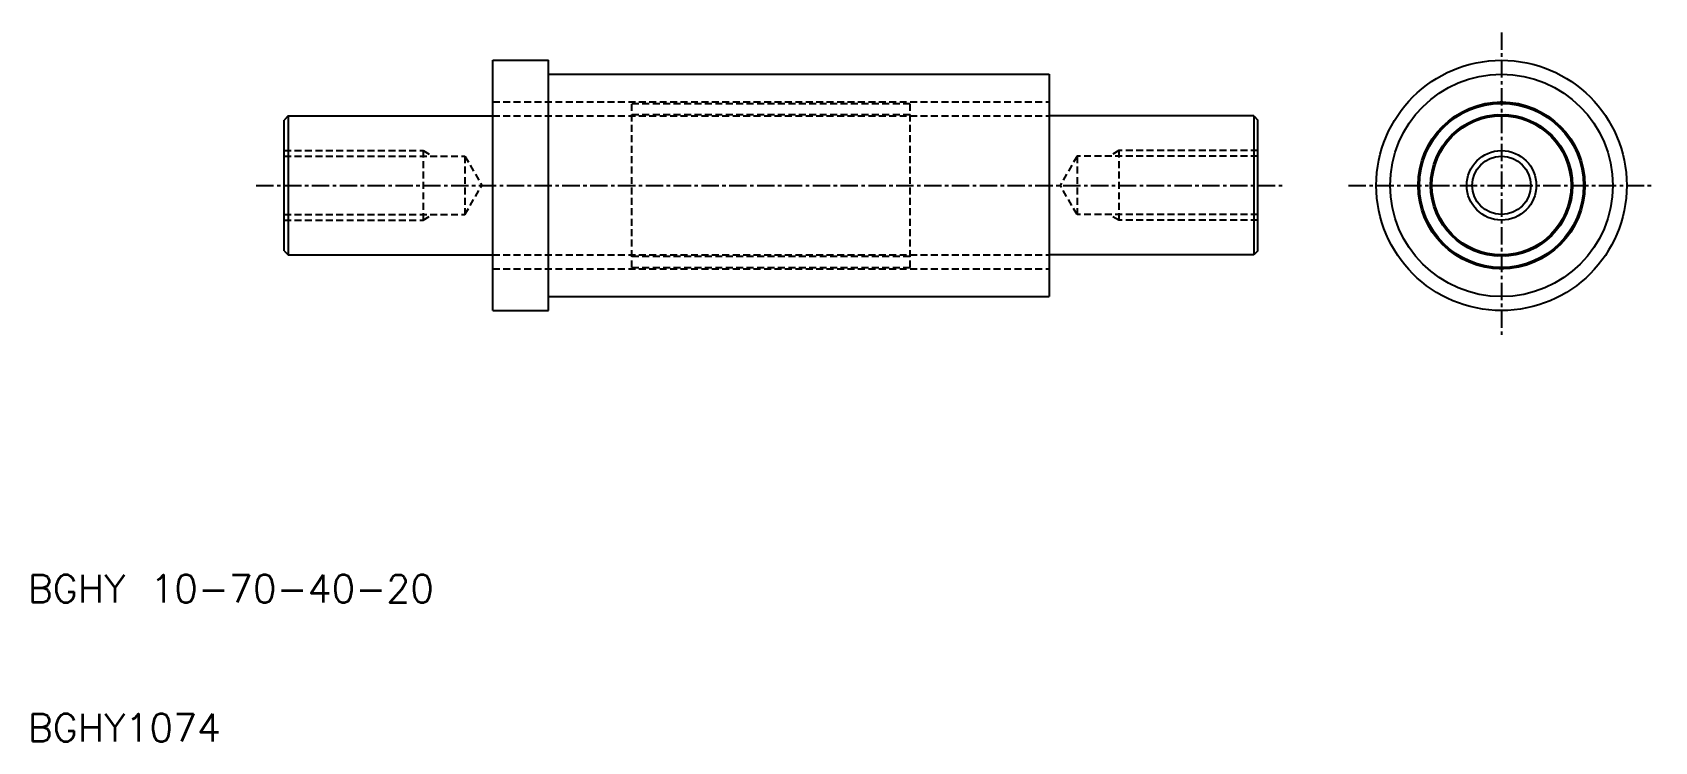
# Model space of a CAD drawing. Extents: x 342 to 459, y 643 to 694.
import ezdxf

# ---------------------------------------------------------------- set-up
doc = ezdxf.new("R2010")
doc.units = 0
doc.linetypes.add('CENTER', pattern=[2, 1.25, -0.25, 0.25, -0.25])
doc.linetypes.add('DASHED', pattern=[0.75, 0.5, -0.25])
doc.layers.get('0').update_dxf_attribs({"linetype": 'CONTINUOUS'})
doc.layers.add('CENTER', color=1, linetype='CENTER')
doc.styles.get("Standard").update_dxf_attribs({"font": 'txt.shx', "bigfont": 'bigfont.shx'})

msp = doc.modelspace()

# ---------------------------------------------------------------- linework, layer by layer
at = {"color": 7, "linetype": 'CONTINUOUS'}
for p, q in [((375.18, 674.03), (375.18, 692.03)), ((375.18, 692.03), (379.18, 692.03)), ((379.18, 674.03), (379.18, 692.03)), ((379.18, 691.03), (415.18, 691.03)), ((415.18, 691.03), (415.18, 675.03)), ((360.48, 688.03), (360.18, 687.73)), ((360.48, 688.03), (375.18, 688.03)), ((360.48, 688.03), (360.48, 678.03)), ((429.88, 688.03), (415.18, 688.03)), ((429.88, 688.03), (429.88, 678.03)), ((429.88, 688.03), (430.18, 687.73)), ((360.18, 678.33), (360.18, 687.73)), ((430.18, 678.33), (430.18, 687.73)), ((360.18, 678.33), (360.48, 678.03)), ((360.48, 678.03), (375.18, 678.03)), ((429.88, 678.03), (415.18, 678.03)), ((430.18, 678.33), (429.88, 678.03)), ((375.18, 674.03), (379.18, 674.03)), ((379.18, 675.03), (415.18, 675.03))]:
    msp.add_line(p, q, dxfattribs=at)
at = {"color": 3, "linetype": 'DASHED'}
for p, q in [((375.18, 689.03), (415.18, 689.03)), ((375.18, 688.03), (415.18, 688.03)), ((385.18, 677.13), (385.18, 688.93)), ((385.18, 688.93), (405.18, 688.93)), ((385.18, 688.13), (405.18, 688.13)), ((405.18, 677.13), (405.18, 688.93)), ((360.18, 685.53), (370.18, 685.53)), ((360.18, 685.13), (373.18, 685.13)), ((370.18, 685.53), (370.18, 680.53)), ((370.18, 685.53), (370.78, 685.18)), ((373.18, 685.13), (373.18, 680.93)), ((373.18, 685.13), (374.39, 683.03)), ((417.18, 685.13), (415.97, 683.03)), ((417.18, 685.13), (417.18, 680.93)), ((430.18, 685.13), (417.18, 685.13)), ((420.18, 685.53), (419.57, 685.18)), ((420.18, 685.53), (420.18, 680.53)), ((430.18, 685.53), (420.18, 685.53)), ((373.18, 680.93), (374.39, 683.03)), ((417.18, 680.93), (415.97, 683.03)), ((360.18, 680.93), (373.18, 680.93)), ((360.18, 680.53), (370.18, 680.53)), ((370.18, 680.53), (370.78, 680.88)), ((430.18, 680.93), (417.18, 680.93)), ((420.18, 680.53), (419.57, 680.88)), ((430.18, 680.53), (420.18, 680.53)), ((375.18, 678.03), (415.18, 678.03)), ((385.18, 677.93), (405.18, 677.93)), ((375.18, 677.03), (415.18, 677.03)), ((385.18, 677.13), (405.18, 677.13))]:
    msp.add_line(p, q, dxfattribs=at)
at = {"color": 7, "linetype": 'CONTINUOUS'}
for radius in [9, 8, 6, 5.9, 5.1, 5, 2.1]:
    msp.add_circle((447.69, 683.03), radius, dxfattribs=at)
at = {"color": 3, "linetype": 'CONTINUOUS'}
msp.add_circle((447.69, 683.03), 2.5, dxfattribs=at)
at = {"color": 7, "linetype": 'CONTINUOUS'}
for centre, start, end in [((447.69, 688.53), 51.5947, 128.4053), ((447.69, 688.53), 234.7224, 305.2776), ((442.93, 685.78), 111.5947, 188.4053), ((442.93, 685.78), 294.7225, 5.2775), ((452.45, 685.78), 174.7225, 245.2775), ((452.45, 685.78), 351.5947, 68.4053), ((442.93, 680.28), 171.5947, 248.4053), ((442.93, 680.28), 354.7225, 65.2775), ((452.45, 680.28), 114.7225, 185.2775), ((452.45, 680.28), 291.5947, 8.4053), ((447.69, 677.53), 54.7224, 125.2776), ((447.69, 677.53), 231.5947, 308.4053)]:
    msp.add_arc(centre, 0.5, start, end, dxfattribs=at)
at = {"layer": 'CENTER', "color": 1, "linetype": 'CENTER'}
for p, q in [((447.69, 694.03), (447.69, 672.03)), ((358.18, 683.03), (432.18, 683.03)), ((436.69, 683.03), (458.69, 683.03))]:
    msp.add_line(p, q, dxfattribs=at)

# ---------------------------------------------------------------- texts
at = {"color": 7, "linetype": 'CONTINUOUS'}
for s, p in [('BGHY 10-70-40-20', (341.75, 653.03)), ('BGHY1074', (341.75, 643.03))]:
    msp.add_text(s, height=2, dxfattribs=at).set_placement(p)

doc.saveas('drawing.dxf')
